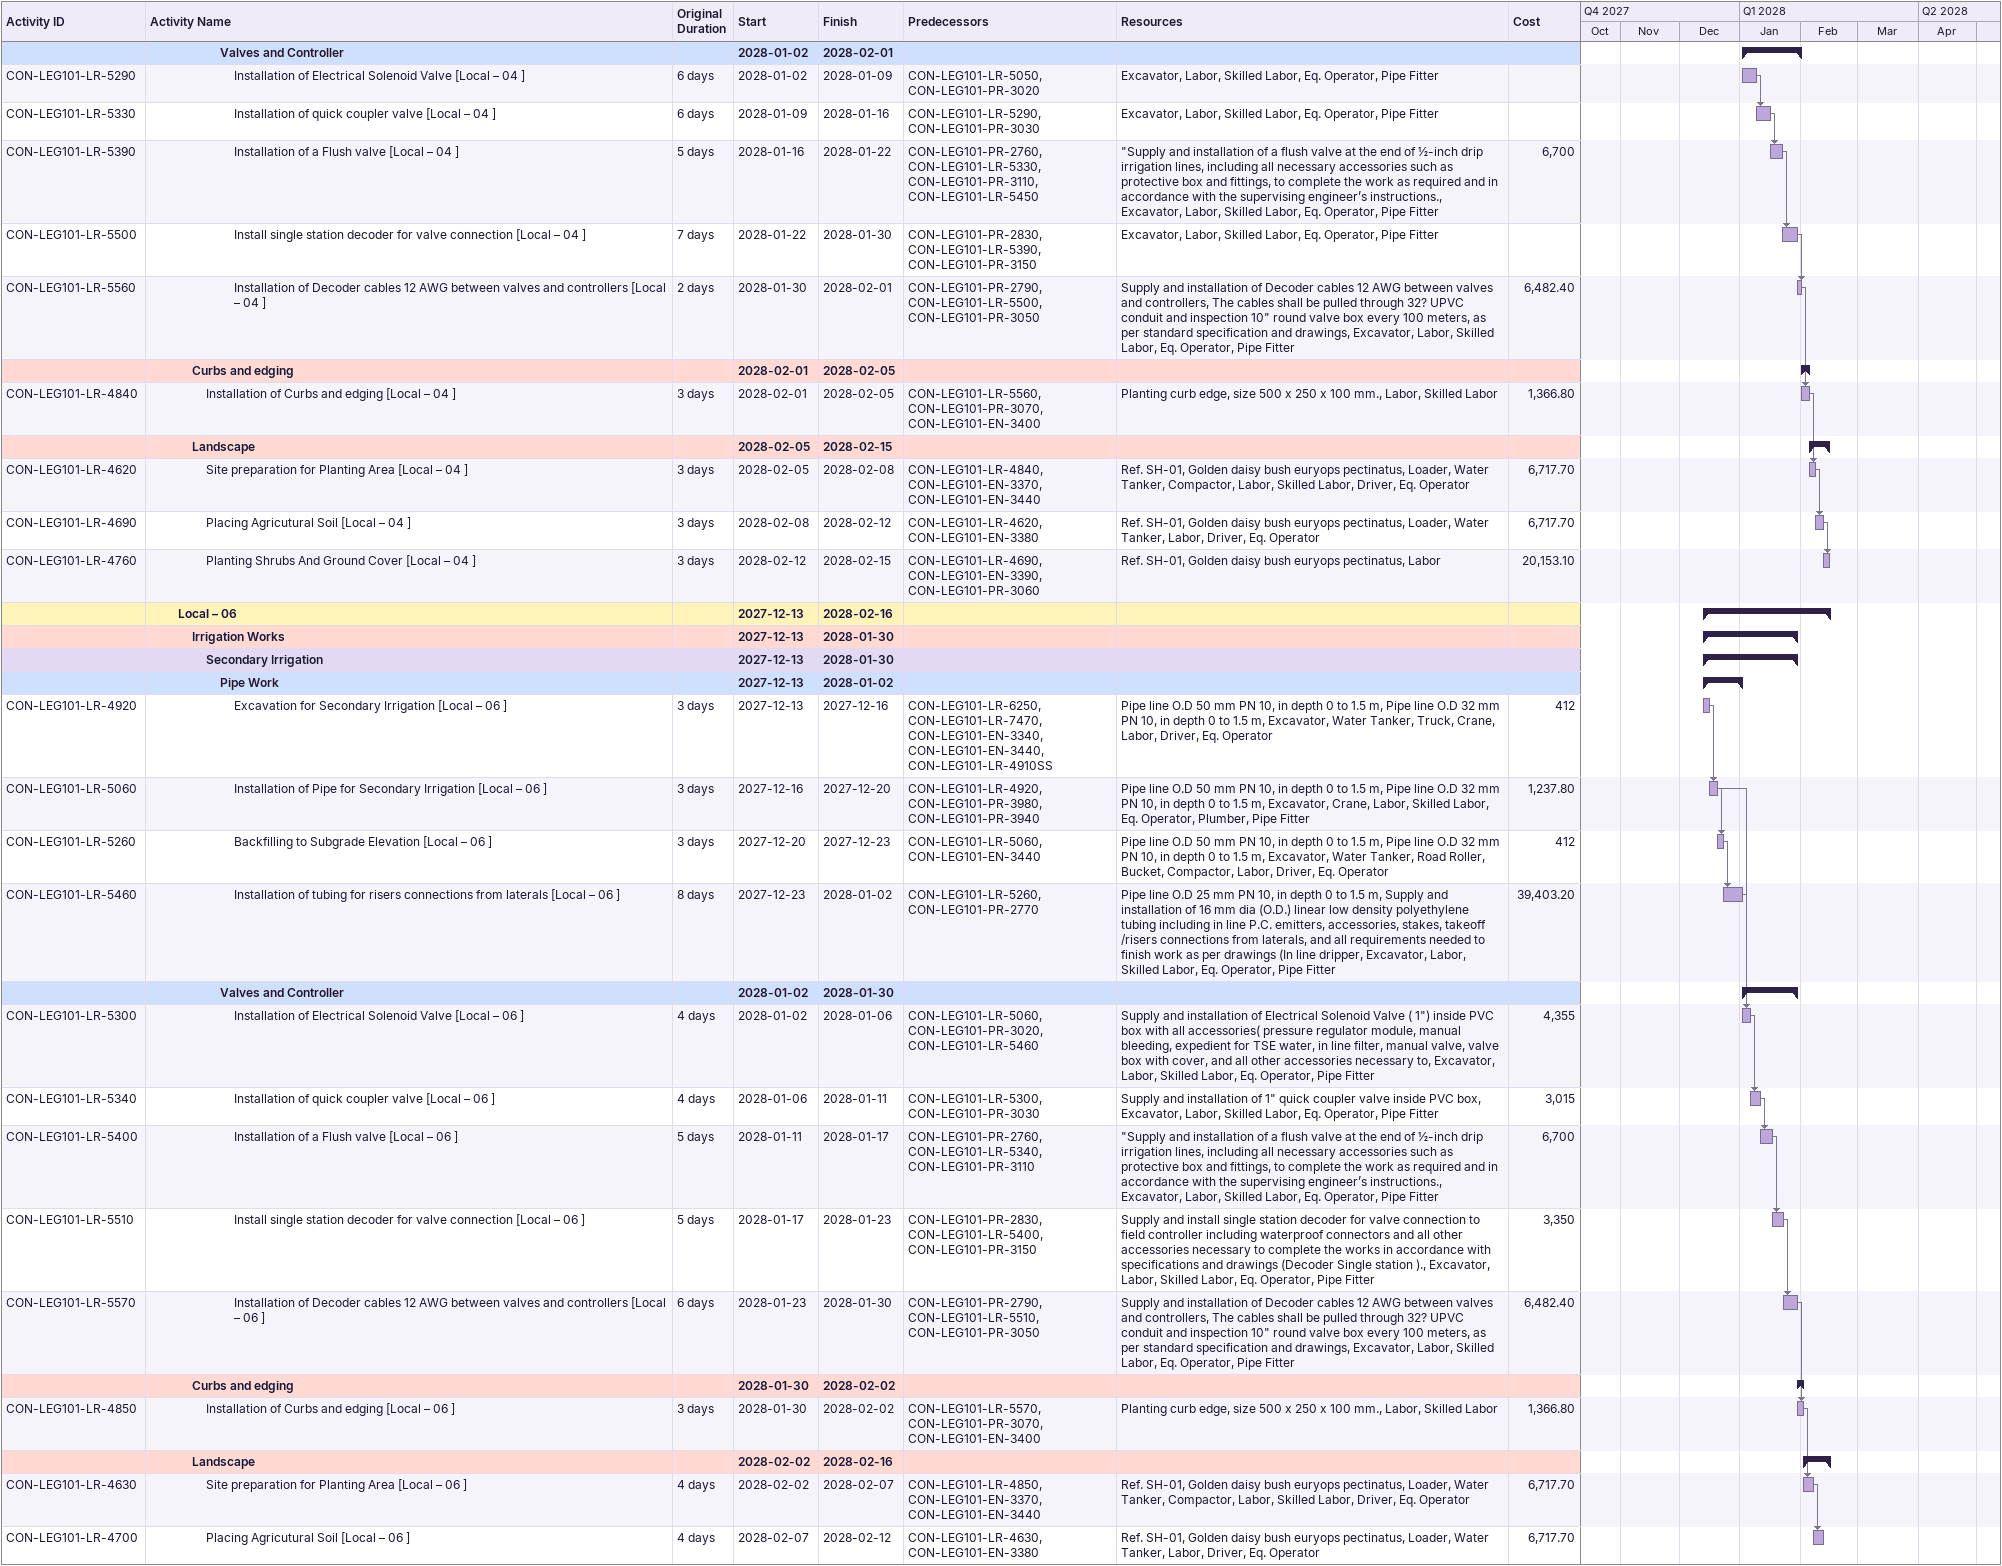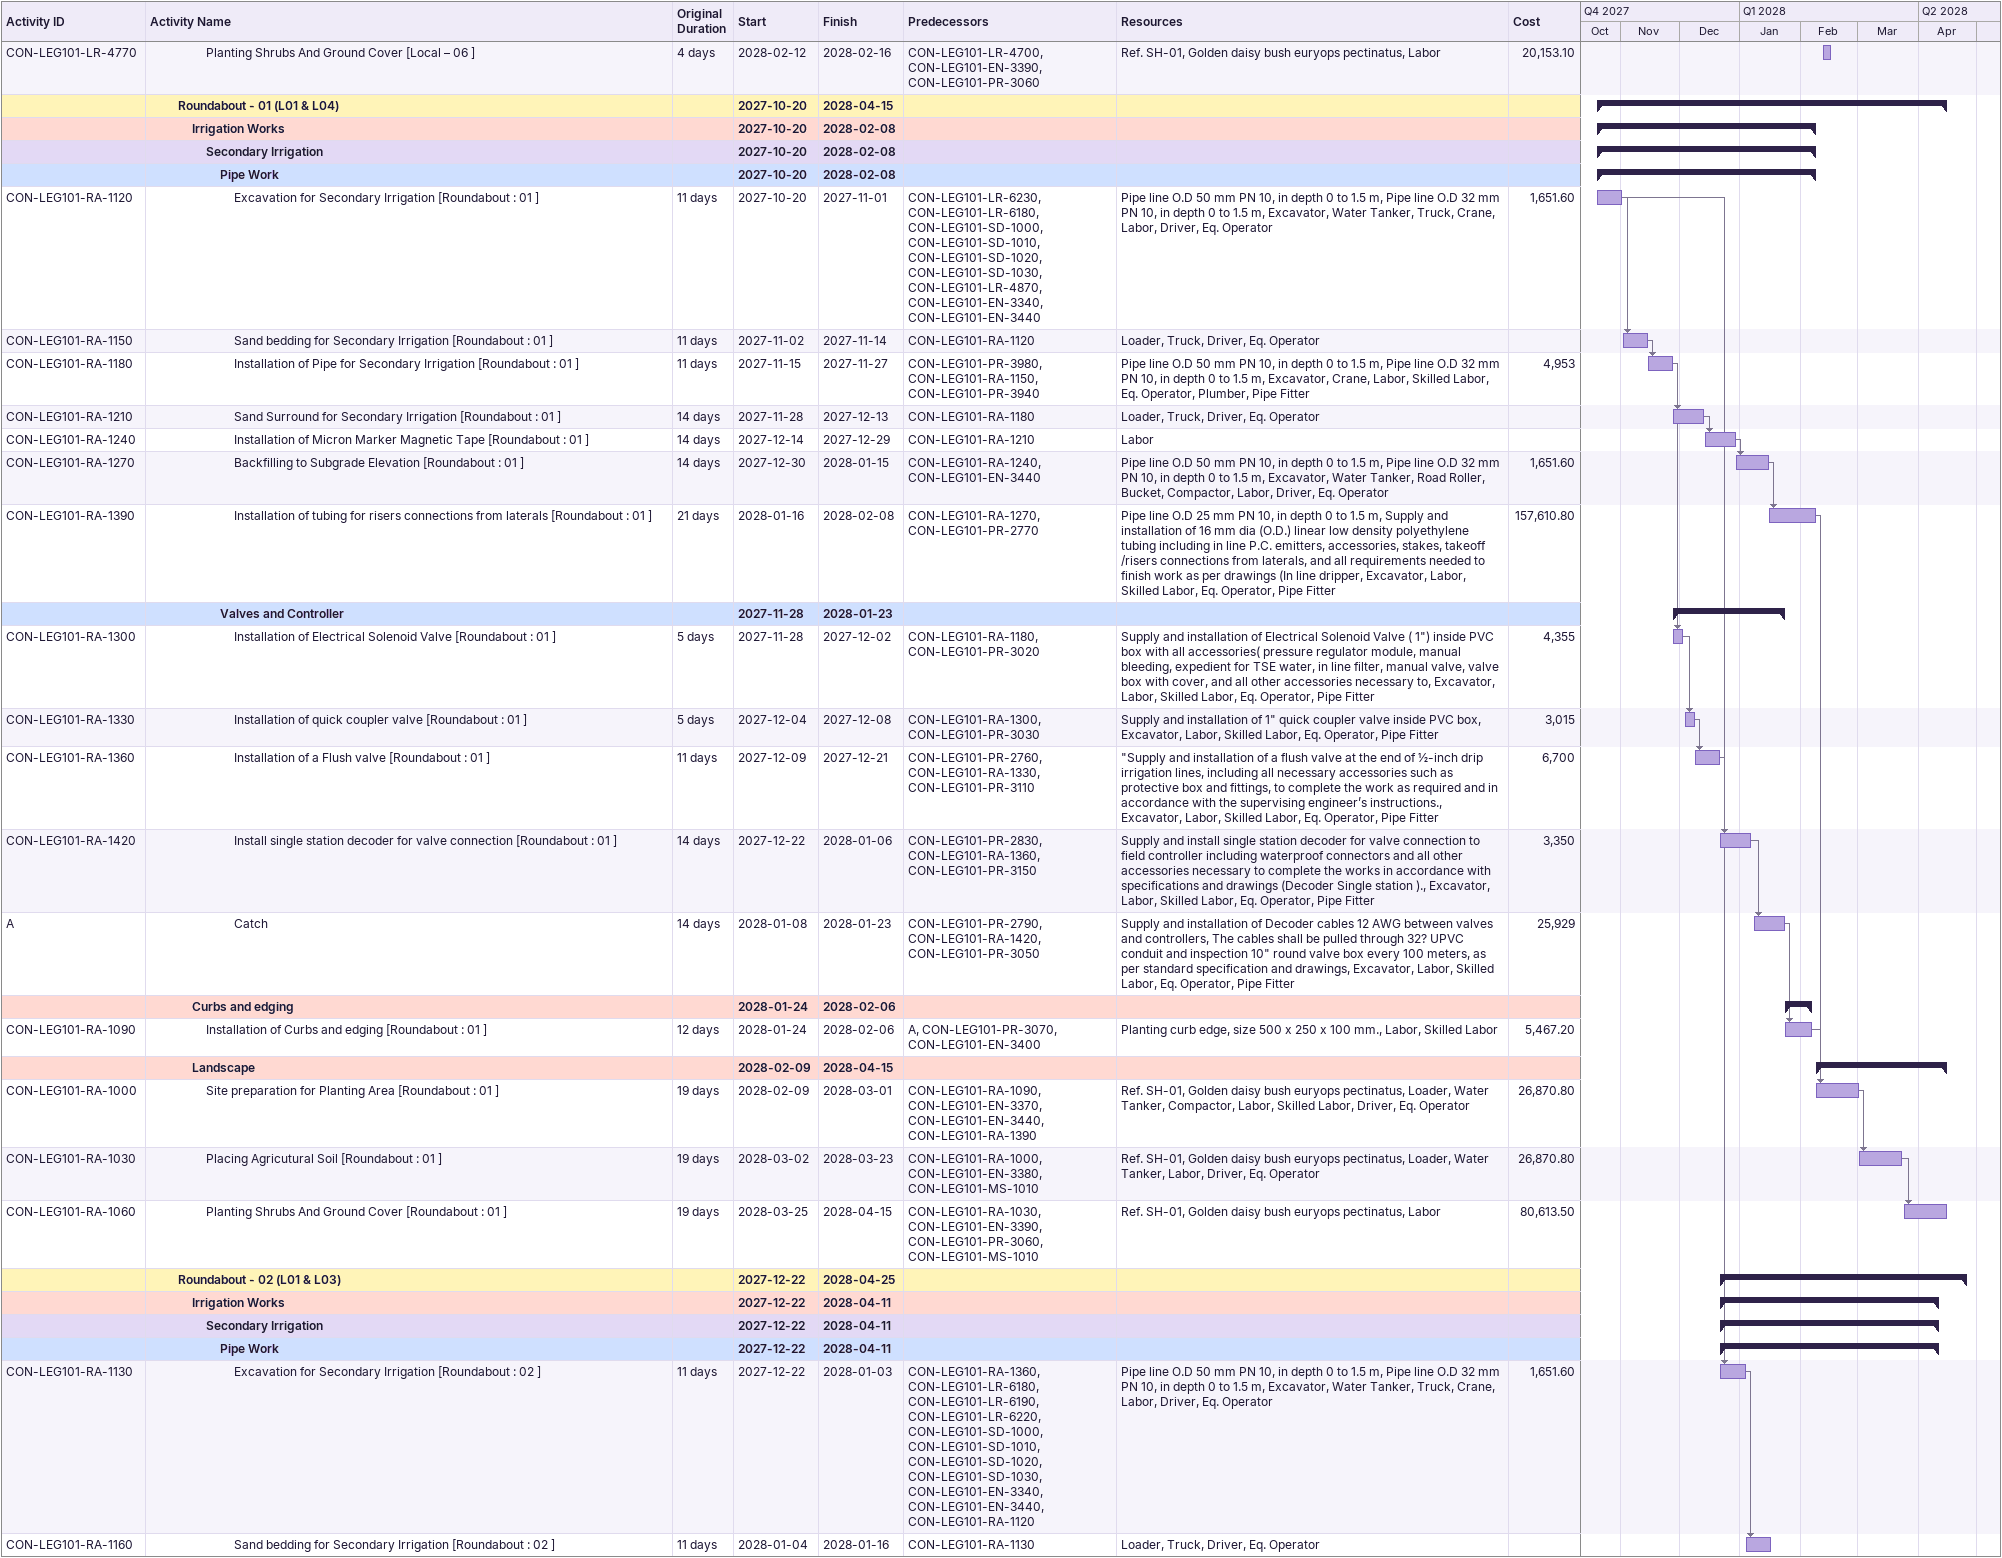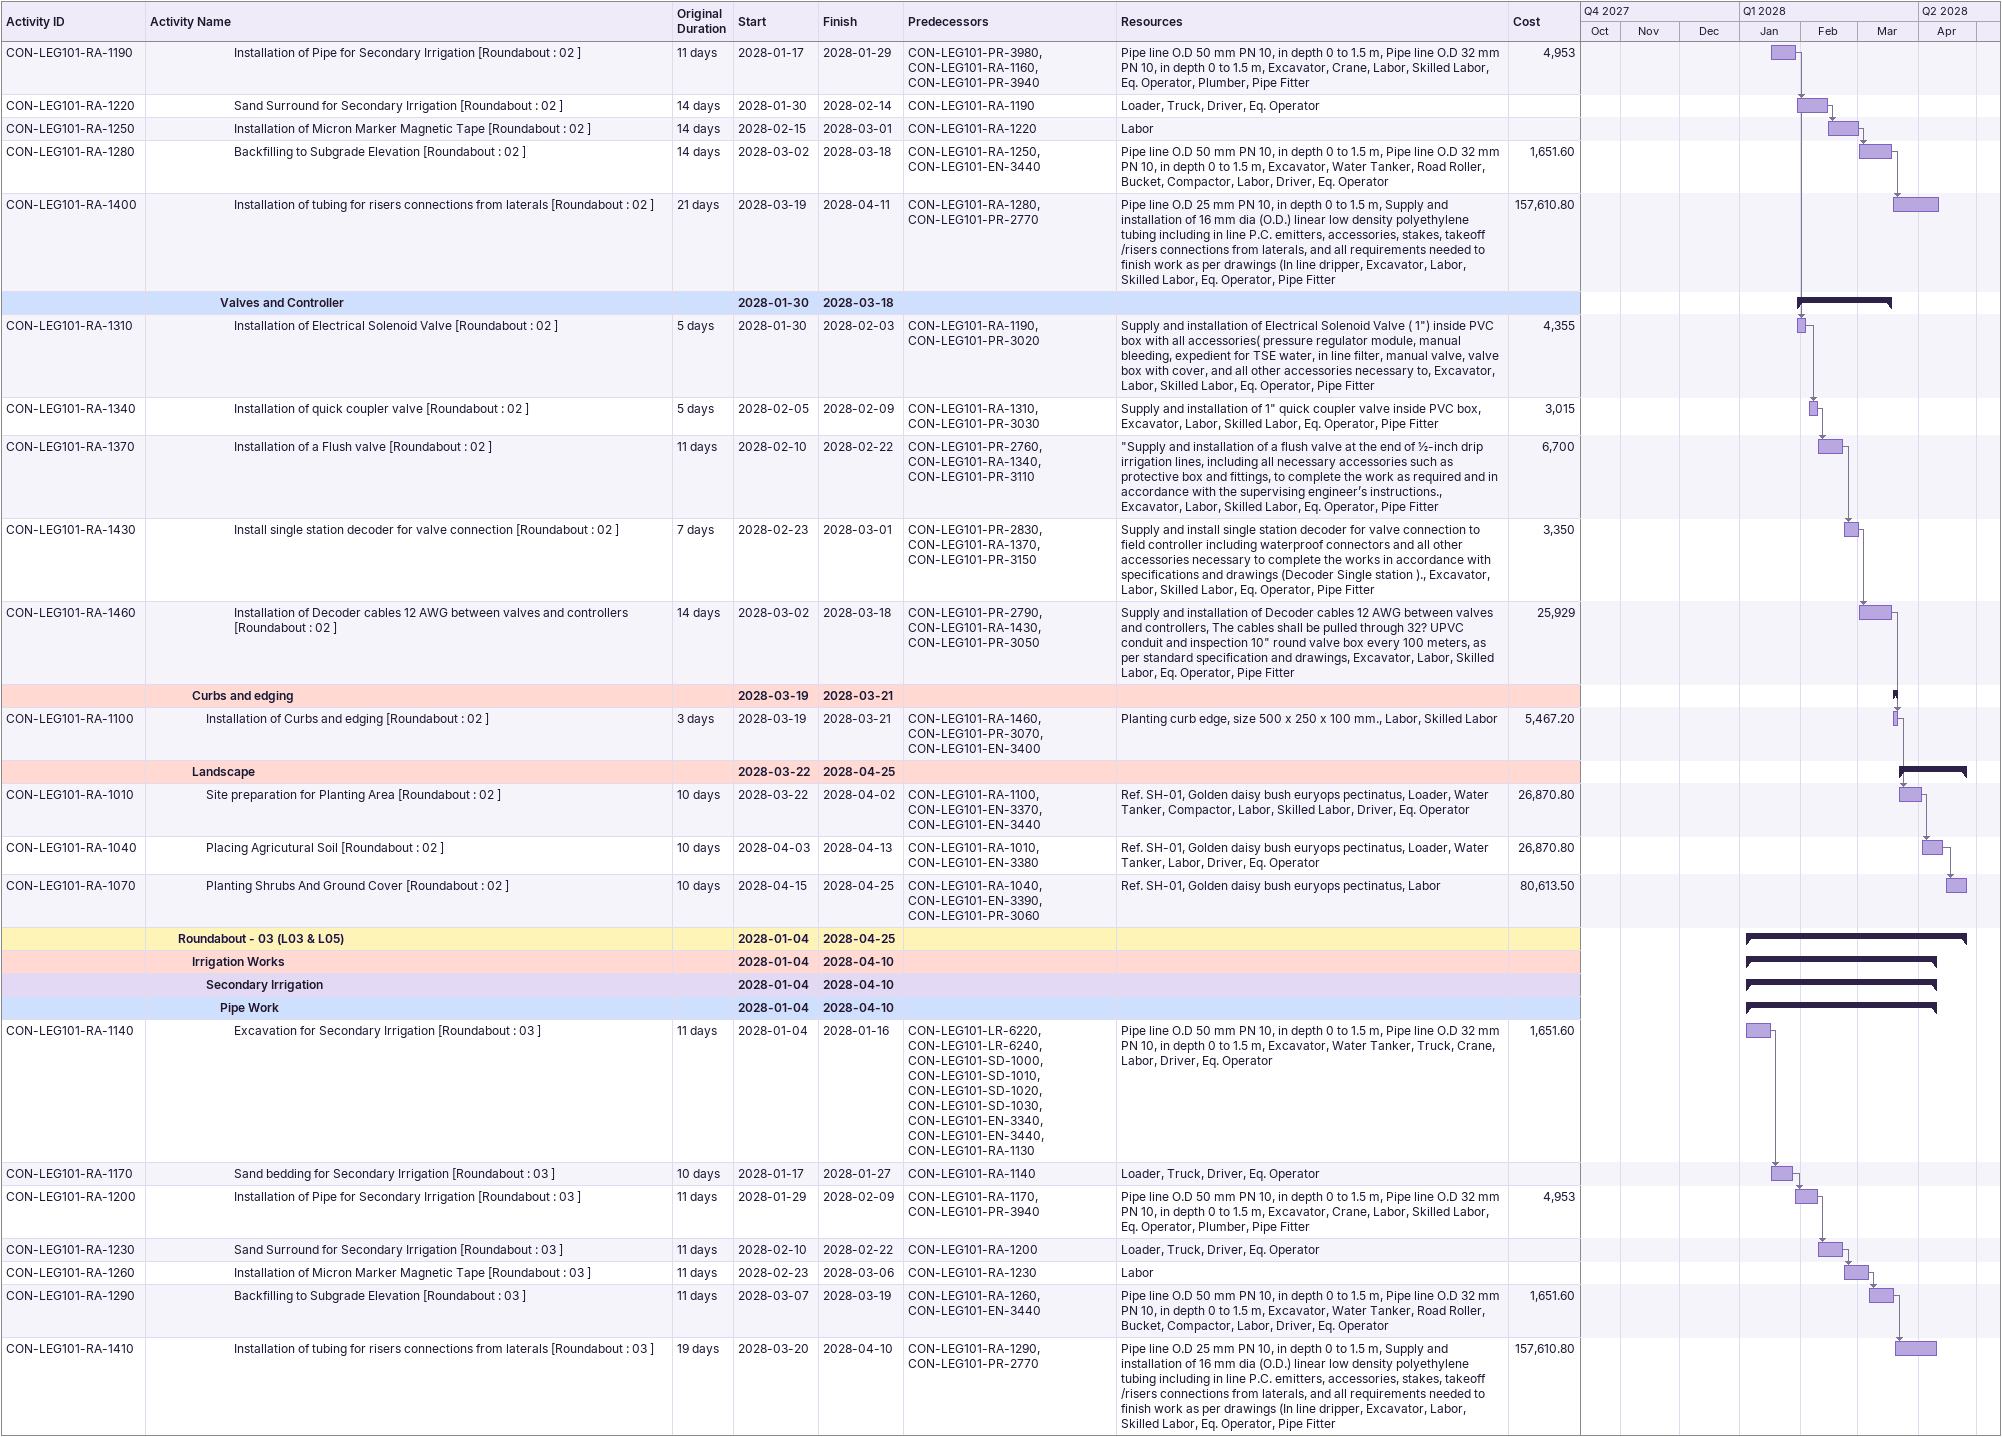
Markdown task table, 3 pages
| ID | Level | Task | Original duration | Start | Finish | Predecessors | Resources | Cost |
|---|---|---|---|---|---|---|---|---|
|  | 6 | **Valves and Controller** |  | 2028-01-02 | 2028-02-01 |  |  |  |
| CON-LEG101-LR-5290 | 7 | Installation of Electrical Solenoid Valve [Local – 04 ] | 6d | 2028-01-02 | 2028-01-09 | CON-LEG101-LR-5050, CON-LEG101-PR-3020 | Excavator, Labor, Skilled Labor, Eq. Operator, Pipe Fitter |  |
| CON-LEG101-LR-5330 | 7 | Installation of quick coupler valve [Local – 04 ] | 6d | 2028-01-09 | 2028-01-16 | CON-LEG101-LR-5290, CON-LEG101-PR-3030 | Excavator, Labor, Skilled Labor, Eq. Operator, Pipe Fitter |  |
| CON-LEG101-LR-5390 | 7 | Installation of a Flush valve [Local – 04 ] | 5d | 2028-01-16 | 2028-01-22 | CON-LEG101-PR-2760, CON-LEG101-LR-5330, CON-LEG101-PR-3110, CON-LEG101-LR-5450 | "Supply and installation of a flush valve at the end of ½-inch drip irrigation lines, including all necessary accessories such as protective box and fittings, to complete the work as required and in accordance with the supervising engineer’s instructions., Excavator, Labor, Skilled Labor, Eq. Operator, Pipe Fitter | 6700 |
| CON-LEG101-LR-5500 | 7 | Install single station decoder for valve connection [Local – 04 ] | 7d | 2028-01-22 | 2028-01-30 | CON-LEG101-PR-2830, CON-LEG101-LR-5390, CON-LEG101-PR-3150 | Excavator, Labor, Skilled Labor, Eq. Operator, Pipe Fitter |  |
| CON-LEG101-LR-5560 | 7 | Installation of Decoder cables 12 AWG between valves and controllers [Local – 04 ] | 2d | 2028-01-30 | 2028-02-01 | CON-LEG101-PR-2790, CON-LEG101-LR-5500, CON-LEG101-PR-3050 | Supply and installation of Decoder cables 12 AWG between valves and controllers, The cables shall be pulled through 32? UPVC conduit and inspection 10" round valve box every 100 meters, as per standard specification and drawings, Excavator, Labor, Skilled Labor, Eq. Operator, Pipe Fitter | 6482.40 |
|  | 4 | **Curbs and edging** |  | 2028-02-01 | 2028-02-05 |  |  |  |
| CON-LEG101-LR-4840 | 5 | Installation of Curbs and edging [Local – 04 ] | 3d | 2028-02-01 | 2028-02-05 | CON-LEG101-LR-5560, CON-LEG101-PR-3070, CON-LEG101-EN-3400 | Planting curb edge, size 500 x 250 x 100 mm., Labor, Skilled Labor | 1366.80 |
|  | 4 | **Landscape** |  | 2028-02-05 | 2028-02-15 |  |  |  |
| CON-LEG101-LR-4620 | 5 | Site preparation for Planting Area [Local – 04 ] | 3d | 2028-02-05 | 2028-02-08 | CON-LEG101-LR-4840, CON-LEG101-EN-3370, CON-LEG101-EN-3440 | Ref. SH-01, Golden daisy bush euryops pectinatus, Loader, Water Tanker, Compactor, Labor, Skilled Labor, Driver, Eq. Operator | 6717.70 |
| CON-LEG101-LR-4690 | 5 | Placing Agricutural Soil [Local – 04 ] | 3d | 2028-02-08 | 2028-02-12 | CON-LEG101-LR-4620, CON-LEG101-EN-3380 | Ref. SH-01, Golden daisy bush euryops pectinatus, Loader, Water Tanker, Labor, Driver, Eq. Operator | 6717.70 |
| CON-LEG101-LR-4760 | 5 | Planting Shrubs And Ground Cover [Local – 04 ] | 3d | 2028-02-12 | 2028-02-15 | CON-LEG101-LR-4690, CON-LEG101-EN-3390, CON-LEG101-PR-3060 | Ref. SH-01, Golden daisy bush euryops pectinatus, Labor | 20153.10 |
|  | 3 | **Local – 06** |  | 2027-12-13 | 2028-02-16 |  |  |  |
|  | 4 | **Irrigation Works** |  | 2027-12-13 | 2028-01-30 |  |  |  |
|  | 5 | **Secondary Irrigation** |  | 2027-12-13 | 2028-01-30 |  |  |  |
|  | 6 | **Pipe Work** |  | 2027-12-13 | 2028-01-02 |  |  |  |
| CON-LEG101-LR-4920 | 7 | Excavation for Secondary Irrigation [Local – 06 ] | 3d | 2027-12-13 | 2027-12-16 | CON-LEG101-LR-6250, CON-LEG101-LR-7470, CON-LEG101-EN-3340, CON-LEG101-EN-3440, CON-LEG101-LR-4910SS | Pipe line O.D 50 mm PN 10, in depth 0 to 1.5 m, Pipe line O.D 32 mm PN 10, in depth 0 to 1.5 m, Excavator, Water Tanker, Truck, Crane, Labor, Driver, Eq. Operator | 412 |
| CON-LEG101-LR-5060 | 7 | Installation of Pipe for Secondary Irrigation [Local – 06 ] | 3d | 2027-12-16 | 2027-12-20 | CON-LEG101-LR-4920, CON-LEG101-PR-3980, CON-LEG101-PR-3940 | Pipe line O.D 50 mm PN 10, in depth 0 to 1.5 m, Pipe line O.D 32 mm PN 10, in depth 0 to 1.5 m, Excavator, Crane, Labor, Skilled Labor, Eq. Operator, Plumber, Pipe Fitter | 1237.80 |
| CON-LEG101-LR-5260 | 7 | Backfilling to Subgrade Elevation [Local – 06 ] | 3d | 2027-12-20 | 2027-12-23 | CON-LEG101-LR-5060, CON-LEG101-EN-3440 | Pipe line O.D 50 mm PN 10, in depth 0 to 1.5 m, Pipe line O.D 32 mm PN 10, in depth 0 to 1.5 m, Excavator, Water Tanker, Road Roller, Bucket, Compactor, Labor, Driver, Eq. Operator | 412 |
| CON-LEG101-LR-5460 | 7 | Installation of tubing for risers connections from laterals [Local – 06 ] | 8d | 2027-12-23 | 2028-01-02 | CON-LEG101-LR-5260, CON-LEG101-PR-2770 | Pipe line O.D 25 mm PN 10, in depth 0 to 1.5 m, Supply and installation of 16 mm dia (O.D.) linear low density polyethylene tubing including in line P.C. emitters, accessories, stakes, takeoff /risers connections from laterals, and all requirements needed to finish work as per drawings (In line dripper, Excavator, Labor, Skilled Labor, Eq. Operator, Pipe Fitter | 39403.20 |
|  | 6 | **Valves and Controller** |  | 2028-01-02 | 2028-01-30 |  |  |  |
| CON-LEG101-LR-5300 | 7 | Installation of Electrical Solenoid Valve [Local – 06 ] | 4d | 2028-01-02 | 2028-01-06 | CON-LEG101-LR-5060, CON-LEG101-PR-3020, CON-LEG101-LR-5460 | Supply and installation of Electrical Solenoid Valve ( 1") inside PVC box with all accessories( pressure regulator module, manual bleeding, expedient for TSE water, in line filter, manual valve, valve box with cover, and all other accessories necessary to, Excavator, Labor, Skilled Labor, Eq. Operator, Pipe Fitter | 4355 |
| CON-LEG101-LR-5340 | 7 | Installation of quick coupler valve [Local – 06 ] | 4d | 2028-01-06 | 2028-01-11 | CON-LEG101-LR-5300, CON-LEG101-PR-3030 | Supply and installation of 1" quick coupler valve inside PVC box, Excavator, Labor, Skilled Labor, Eq. Operator, Pipe Fitter | 3015 |
| CON-LEG101-LR-5400 | 7 | Installation of a Flush valve [Local – 06 ] | 5d | 2028-01-11 | 2028-01-17 | CON-LEG101-PR-2760, CON-LEG101-LR-5340, CON-LEG101-PR-3110 | "Supply and installation of a flush valve at the end of ½-inch drip irrigation lines, including all necessary accessories such as protective box and fittings, to complete the work as required and in accordance with the supervising engineer’s instructions., Excavator, Labor, Skilled Labor, Eq. Operator, Pipe Fitter | 6700 |
| CON-LEG101-LR-5510 | 7 | Install single station decoder for valve connection [Local – 06 ] | 5d | 2028-01-17 | 2028-01-23 | CON-LEG101-PR-2830, CON-LEG101-LR-5400, CON-LEG101-PR-3150 | Supply and install single station decoder for valve connection to field controller including waterproof connectors and all other accessories necessary to complete the works in accordance with specifications and drawings (Decoder Single station )., Excavator, Labor, Skilled Labor, Eq. Operator, Pipe Fitter | 3350 |
| CON-LEG101-LR-5570 | 7 | Installation of Decoder cables 12 AWG between valves and controllers [Local – 06 ] | 6d | 2028-01-23 | 2028-01-30 | CON-LEG101-PR-2790, CON-LEG101-LR-5510, CON-LEG101-PR-3050 | Supply and installation of Decoder cables 12 AWG between valves and controllers, The cables shall be pulled through 32? UPVC conduit and inspection 10" round valve box every 100 meters, as per standard specification and drawings, Excavator, Labor, Skilled Labor, Eq. Operator, Pipe Fitter | 6482.40 |
|  | 4 | **Curbs and edging** |  | 2028-01-30 | 2028-02-02 |  |  |  |
| CON-LEG101-LR-4850 | 5 | Installation of Curbs and edging [Local – 06 ] | 3d | 2028-01-30 | 2028-02-02 | CON-LEG101-LR-5570, CON-LEG101-PR-3070, CON-LEG101-EN-3400 | Planting curb edge, size 500 x 250 x 100 mm., Labor, Skilled Labor | 1366.80 |
|  | 4 | **Landscape** |  | 2028-02-02 | 2028-02-16 |  |  |  |
| CON-LEG101-LR-4630 | 5 | Site preparation for Planting Area [Local – 06 ] | 4d | 2028-02-02 | 2028-02-07 | CON-LEG101-LR-4850, CON-LEG101-EN-3370, CON-LEG101-EN-3440 | Ref. SH-01, Golden daisy bush euryops pectinatus, Loader, Water Tanker, Compactor, Labor, Skilled Labor, Driver, Eq. Operator | 6717.70 |
| CON-LEG101-LR-4700 | 5 | Placing Agricutural Soil [Local – 06 ] | 4d | 2028-02-07 | 2028-02-12 | CON-LEG101-LR-4630, CON-LEG101-EN-3380 | Ref. SH-01, Golden daisy bush euryops pectinatus, Loader, Water Tanker, Labor, Driver, Eq. Operator | 6717.70 |
| CON-LEG101-LR-4770 | 5 | Planting Shrubs And Ground Cover [Local – 06 ] | 4d | 2028-02-12 | 2028-02-16 | CON-LEG101-LR-4700, CON-LEG101-EN-3390, CON-LEG101-PR-3060 | Ref. SH-01, Golden daisy bush euryops pectinatus, Labor | 20153.10 |
|  | 3 | **Roundabout - 01 (L01 & L04)** |  | 2027-10-20 | 2028-04-15 |  |  |  |
|  | 4 | **Irrigation Works** |  | 2027-10-20 | 2028-02-08 |  |  |  |
|  | 5 | **Secondary Irrigation** |  | 2027-10-20 | 2028-02-08 |  |  |  |
|  | 6 | **Pipe Work** |  | 2027-10-20 | 2028-02-08 |  |  |  |
| CON-LEG101-RA-1120 | 7 | Excavation for Secondary Irrigation [Roundabout : 01 ] | 11d | 2027-10-20 | 2027-11-01 | CON-LEG101-LR-6230, CON-LEG101-LR-6180, CON-LEG101-SD-1000, CON-LEG101-SD-1010, CON-LEG101-SD-1020, CON-LEG101-SD-1030, CON-LEG101-LR-4870, CON-LEG101-EN-3340, CON-LEG101-EN-3440 | Pipe line O.D 50 mm PN 10, in depth 0 to 1.5 m, Pipe line O.D 32 mm PN 10, in depth 0 to 1.5 m, Excavator, Water Tanker, Truck, Crane, Labor, Driver, Eq. Operator | 1651.60 |
| CON-LEG101-RA-1150 | 7 | Sand bedding for Secondary Irrigation [Roundabout : 01 ] | 11d | 2027-11-02 | 2027-11-14 | CON-LEG101-RA-1120 | Loader, Truck, Driver, Eq. Operator |  |
| CON-LEG101-RA-1180 | 7 | Installation of Pipe for Secondary Irrigation [Roundabout : 01 ] | 11d | 2027-11-15 | 2027-11-27 | CON-LEG101-PR-3980, CON-LEG101-RA-1150, CON-LEG101-PR-3940 | Pipe line O.D 50 mm PN 10, in depth 0 to 1.5 m, Pipe line O.D 32 mm PN 10, in depth 0 to 1.5 m, Excavator, Crane, Labor, Skilled Labor, Eq. Operator, Plumber, Pipe Fitter | 4953 |
| CON-LEG101-RA-1210 | 7 | Sand Surround for Secondary Irrigation [Roundabout : 01 ] | 14d | 2027-11-28 | 2027-12-13 | CON-LEG101-RA-1180 | Loader, Truck, Driver, Eq. Operator |  |
| CON-LEG101-RA-1240 | 7 | Installation of Micron Marker Magnetic Tape [Roundabout : 01 ] | 14d | 2027-12-14 | 2027-12-29 | CON-LEG101-RA-1210 | Labor |  |
| CON-LEG101-RA-1270 | 7 | Backfilling to Subgrade Elevation [Roundabout : 01 ] | 14d | 2027-12-30 | 2028-01-15 | CON-LEG101-RA-1240, CON-LEG101-EN-3440 | Pipe line O.D 50 mm PN 10, in depth 0 to 1.5 m, Pipe line O.D 32 mm PN 10, in depth 0 to 1.5 m, Excavator, Water Tanker, Road Roller, Bucket, Compactor, Labor, Driver, Eq. Operator | 1651.60 |
| CON-LEG101-RA-1390 | 7 | Installation of tubing for risers connections from laterals [Roundabout : 01 ] | 21d | 2028-01-16 | 2028-02-08 | CON-LEG101-RA-1270, CON-LEG101-PR-2770 | Pipe line O.D 25 mm PN 10, in depth 0 to 1.5 m, Supply and installation of 16 mm dia (O.D.) linear low density polyethylene tubing including in line P.C. emitters, accessories, stakes, takeoff /risers connections from laterals, and all requirements needed to finish work as per drawings (In line dripper, Excavator, Labor, Skilled Labor, Eq. Operator, Pipe Fitter | 157610.80 |
|  | 6 | **Valves and Controller** |  | 2027-11-28 | 2028-01-23 |  |  |  |
| CON-LEG101-RA-1300 | 7 | Installation of Electrical Solenoid Valve [Roundabout : 01 ] | 5d | 2027-11-28 | 2027-12-02 | CON-LEG101-RA-1180, CON-LEG101-PR-3020 | Supply and installation of Electrical Solenoid Valve ( 1") inside PVC box with all accessories( pressure regulator module, manual bleeding, expedient for TSE water, in line filter, manual valve, valve box with cover, and all other accessories necessary to, Excavator, Labor, Skilled Labor, Eq. Operator, Pipe Fitter | 4355 |
| CON-LEG101-RA-1330 | 7 | Installation of quick coupler valve [Roundabout : 01 ] | 5d | 2027-12-04 | 2027-12-08 | CON-LEG101-RA-1300, CON-LEG101-PR-3030 | Supply and installation of 1" quick coupler valve inside PVC box, Excavator, Labor, Skilled Labor, Eq. Operator, Pipe Fitter | 3015 |
| CON-LEG101-RA-1360 | 7 | Installation of a Flush valve [Roundabout : 01 ] | 11d | 2027-12-09 | 2027-12-21 | CON-LEG101-PR-2760, CON-LEG101-RA-1330, CON-LEG101-PR-3110 | "Supply and installation of a flush valve at the end of ½-inch drip irrigation lines, including all necessary accessories such as protective box and fittings, to complete the work as required and in accordance with the supervising engineer’s instructions., Excavator, Labor, Skilled Labor, Eq. Operator, Pipe Fitter | 6700 |
| CON-LEG101-RA-1420 | 7 | Install single station decoder for valve connection [Roundabout : 01 ] | 14d | 2027-12-22 | 2028-01-06 | CON-LEG101-PR-2830, CON-LEG101-RA-1360, CON-LEG101-PR-3150 | Supply and install single station decoder for valve connection to field controller including waterproof connectors and all other accessories necessary to complete the works in accordance with specifications and drawings (Decoder Single station )., Excavator, Labor, Skilled Labor, Eq. Operator, Pipe Fitter | 3350 |
| A | 7 | Catch | 14d | 2028-01-08 | 2028-01-23 | CON-LEG101-PR-2790, CON-LEG101-RA-1420, CON-LEG101-PR-3050 | Supply and installation of Decoder cables 12 AWG between valves and controllers, The cables shall be pulled through 32? UPVC conduit and inspection 10" round valve box every 100 meters, as per standard specification and drawings, Excavator, Labor, Skilled Labor, Eq. Operator, Pipe Fitter | 25929 |
|  | 4 | **Curbs and edging** |  | 2028-01-24 | 2028-02-06 |  |  |  |
| CON-LEG101-RA-1090 | 5 | Installation of Curbs and edging [Roundabout : 01 ] | 12d | 2028-01-24 | 2028-02-06 | A, CON-LEG101-PR-3070, CON-LEG101-EN-3400 | Planting curb edge, size 500 x 250 x 100 mm., Labor, Skilled Labor | 5467.20 |
|  | 4 | **Landscape** |  | 2028-02-09 | 2028-04-15 |  |  |  |
| CON-LEG101-RA-1000 | 5 | Site preparation for Planting Area [Roundabout : 01 ] | 19d | 2028-02-09 | 2028-03-01 | CON-LEG101-RA-1090, CON-LEG101-EN-3370, CON-LEG101-EN-3440, CON-LEG101-RA-1390 | Ref. SH-01, Golden daisy bush euryops pectinatus, Loader, Water Tanker, Compactor, Labor, Skilled Labor, Driver, Eq. Operator | 26870.80 |
| CON-LEG101-RA-1030 | 5 | Placing Agricutural Soil [Roundabout : 01 ] | 19d | 2028-03-02 | 2028-03-23 | CON-LEG101-RA-1000, CON-LEG101-EN-3380, CON-LEG101-MS-1010 | Ref. SH-01, Golden daisy bush euryops pectinatus, Loader, Water Tanker, Labor, Driver, Eq. Operator | 26870.80 |
| CON-LEG101-RA-1060 | 5 | Planting Shrubs And Ground Cover [Roundabout : 01 ] | 19d | 2028-03-25 | 2028-04-15 | CON-LEG101-RA-1030, CON-LEG101-EN-3390, CON-LEG101-PR-3060, CON-LEG101-MS-1010 | Ref. SH-01, Golden daisy bush euryops pectinatus, Labor | 80613.50 |
|  | 3 | **Roundabout - 02 (L01 & L03)** |  | 2027-12-22 | 2028-04-25 |  |  |  |
|  | 4 | **Irrigation Works** |  | 2027-12-22 | 2028-04-11 |  |  |  |
|  | 5 | **Secondary Irrigation** |  | 2027-12-22 | 2028-04-11 |  |  |  |
|  | 6 | **Pipe Work** |  | 2027-12-22 | 2028-04-11 |  |  |  |
| CON-LEG101-RA-1130 | 7 | Excavation for Secondary Irrigation [Roundabout : 02 ] | 11d | 2027-12-22 | 2028-01-03 | CON-LEG101-RA-1360, CON-LEG101-LR-6180, CON-LEG101-LR-6190, CON-LEG101-LR-6220, CON-LEG101-SD-1000, CON-LEG101-SD-1010, CON-LEG101-SD-1020, CON-LEG101-SD-1030, CON-LEG101-EN-3340, CON-LEG101-EN-3440, CON-LEG101-RA-1120 | Pipe line O.D 50 mm PN 10, in depth 0 to 1.5 m, Pipe line O.D 32 mm PN 10, in depth 0 to 1.5 m, Excavator, Water Tanker, Truck, Crane, Labor, Driver, Eq. Operator | 1651.60 |
| CON-LEG101-RA-1160 | 7 | Sand bedding for Secondary Irrigation [Roundabout : 02 ] | 11d | 2028-01-04 | 2028-01-16 | CON-LEG101-RA-1130 | Loader, Truck, Driver, Eq. Operator |  |
| CON-LEG101-RA-1190 | 7 | Installation of Pipe for Secondary Irrigation [Roundabout : 02 ] | 11d | 2028-01-17 | 2028-01-29 | CON-LEG101-PR-3980, CON-LEG101-RA-1160, CON-LEG101-PR-3940 | Pipe line O.D 50 mm PN 10, in depth 0 to 1.5 m, Pipe line O.D 32 mm PN 10, in depth 0 to 1.5 m, Excavator, Crane, Labor, Skilled Labor, Eq. Operator, Plumber, Pipe Fitter | 4953 |
| CON-LEG101-RA-1220 | 7 | Sand Surround for Secondary Irrigation [Roundabout : 02 ] | 14d | 2028-01-30 | 2028-02-14 | CON-LEG101-RA-1190 | Loader, Truck, Driver, Eq. Operator |  |
| CON-LEG101-RA-1250 | 7 | Installation of Micron Marker Magnetic Tape [Roundabout : 02 ] | 14d | 2028-02-15 | 2028-03-01 | CON-LEG101-RA-1220 | Labor |  |
| CON-LEG101-RA-1280 | 7 | Backfilling to Subgrade Elevation [Roundabout : 02 ] | 14d | 2028-03-02 | 2028-03-18 | CON-LEG101-RA-1250, CON-LEG101-EN-3440 | Pipe line O.D 50 mm PN 10, in depth 0 to 1.5 m, Pipe line O.D 32 mm PN 10, in depth 0 to 1.5 m, Excavator, Water Tanker, Road Roller, Bucket, Compactor, Labor, Driver, Eq. Operator | 1651.60 |
| CON-LEG101-RA-1400 | 7 | Installation of tubing for risers connections from laterals [Roundabout : 02 ] | 21d | 2028-03-19 | 2028-04-11 | CON-LEG101-RA-1280, CON-LEG101-PR-2770 | Pipe line O.D 25 mm PN 10, in depth 0 to 1.5 m, Supply and installation of 16 mm dia (O.D.) linear low density polyethylene tubing including in line P.C. emitters, accessories, stakes, takeoff /risers connections from laterals, and all requirements needed to finish work as per drawings (In line dripper, Excavator, Labor, Skilled Labor, Eq. Operator, Pipe Fitter | 157610.80 |
|  | 6 | **Valves and Controller** |  | 2028-01-30 | 2028-03-18 |  |  |  |
| CON-LEG101-RA-1310 | 7 | Installation of Electrical Solenoid Valve [Roundabout : 02 ] | 5d | 2028-01-30 | 2028-02-03 | CON-LEG101-RA-1190, CON-LEG101-PR-3020 | Supply and installation of Electrical Solenoid Valve ( 1") inside PVC box with all accessories( pressure regulator module, manual bleeding, expedient for TSE water, in line filter, manual valve, valve box with cover, and all other accessories necessary to, Excavator, Labor, Skilled Labor, Eq. Operator, Pipe Fitter | 4355 |
| CON-LEG101-RA-1340 | 7 | Installation of quick coupler valve [Roundabout : 02 ] | 5d | 2028-02-05 | 2028-02-09 | CON-LEG101-RA-1310, CON-LEG101-PR-3030 | Supply and installation of 1" quick coupler valve inside PVC box, Excavator, Labor, Skilled Labor, Eq. Operator, Pipe Fitter | 3015 |
| CON-LEG101-RA-1370 | 7 | Installation of a Flush valve [Roundabout : 02 ] | 11d | 2028-02-10 | 2028-02-22 | CON-LEG101-PR-2760, CON-LEG101-RA-1340, CON-LEG101-PR-3110 | "Supply and installation of a flush valve at the end of ½-inch drip irrigation lines, including all necessary accessories such as protective box and fittings, to complete the work as required and in accordance with the supervising engineer’s instructions., Excavator, Labor, Skilled Labor, Eq. Operator, Pipe Fitter | 6700 |
| CON-LEG101-RA-1430 | 7 | Install single station decoder for valve connection [Roundabout : 02 ] | 7d | 2028-02-23 | 2028-03-01 | CON-LEG101-PR-2830, CON-LEG101-RA-1370, CON-LEG101-PR-3150 | Supply and install single station decoder for valve connection to field controller including waterproof connectors and all other accessories necessary to complete the works in accordance with specifications and drawings (Decoder Single station )., Excavator, Labor, Skilled Labor, Eq. Operator, Pipe Fitter | 3350 |
| CON-LEG101-RA-1460 | 7 | Installation of Decoder cables 12 AWG between valves and controllers [Roundabout : 02 ] | 14d | 2028-03-02 | 2028-03-18 | CON-LEG101-PR-2790, CON-LEG101-RA-1430, CON-LEG101-PR-3050 | Supply and installation of Decoder cables 12 AWG between valves and controllers, The cables shall be pulled through 32? UPVC conduit and inspection 10" round valve box every 100 meters, as per standard specification and drawings, Excavator, Labor, Skilled Labor, Eq. Operator, Pipe Fitter | 25929 |
|  | 4 | **Curbs and edging** |  | 2028-03-19 | 2028-03-21 |  |  |  |
| CON-LEG101-RA-1100 | 5 | Installation of Curbs and edging [Roundabout : 02 ] | 3d | 2028-03-19 | 2028-03-21 | CON-LEG101-RA-1460, CON-LEG101-PR-3070, CON-LEG101-EN-3400 | Planting curb edge, size 500 x 250 x 100 mm., Labor, Skilled Labor | 5467.20 |
|  | 4 | **Landscape** |  | 2028-03-22 | 2028-04-25 |  |  |  |
| CON-LEG101-RA-1010 | 5 | Site preparation for Planting Area [Roundabout : 02 ] | 10d | 2028-03-22 | 2028-04-02 | CON-LEG101-RA-1100, CON-LEG101-EN-3370, CON-LEG101-EN-3440 | Ref. SH-01, Golden daisy bush euryops pectinatus, Loader, Water Tanker, Compactor, Labor, Skilled Labor, Driver, Eq. Operator | 26870.80 |
| CON-LEG101-RA-1040 | 5 | Placing Agricutural Soil [Roundabout : 02 ] | 10d | 2028-04-03 | 2028-04-13 | CON-LEG101-RA-1010, CON-LEG101-EN-3380 | Ref. SH-01, Golden daisy bush euryops pectinatus, Loader, Water Tanker, Labor, Driver, Eq. Operator | 26870.80 |
| CON-LEG101-RA-1070 | 5 | Planting Shrubs And Ground Cover [Roundabout : 02 ] | 10d | 2028-04-15 | 2028-04-25 | CON-LEG101-RA-1040, CON-LEG101-EN-3390, CON-LEG101-PR-3060 | Ref. SH-01, Golden daisy bush euryops pectinatus, Labor | 80613.50 |
|  | 3 | **Roundabout - 03 (L03 & L05)** |  | 2028-01-04 | 2028-04-25 |  |  |  |
|  | 4 | **Irrigation Works** |  | 2028-01-04 | 2028-04-10 |  |  |  |
|  | 5 | **Secondary Irrigation** |  | 2028-01-04 | 2028-04-10 |  |  |  |
|  | 6 | **Pipe Work** |  | 2028-01-04 | 2028-04-10 |  |  |  |
| CON-LEG101-RA-1140 | 7 | Excavation for Secondary Irrigation [Roundabout : 03 ] | 11d | 2028-01-04 | 2028-01-16 | CON-LEG101-LR-6220, CON-LEG101-LR-6240, CON-LEG101-SD-1000, CON-LEG101-SD-1010, CON-LEG101-SD-1020, CON-LEG101-SD-1030, CON-LEG101-EN-3340, CON-LEG101-EN-3440, CON-LEG101-RA-1130 | Pipe line O.D 50 mm PN 10, in depth 0 to 1.5 m, Pipe line O.D 32 mm PN 10, in depth 0 to 1.5 m, Excavator, Water Tanker, Truck, Crane, Labor, Driver, Eq. Operator | 1651.60 |
| CON-LEG101-RA-1170 | 7 | Sand bedding for Secondary Irrigation [Roundabout : 03 ] | 10d | 2028-01-17 | 2028-01-27 | CON-LEG101-RA-1140 | Loader, Truck, Driver, Eq. Operator |  |
| CON-LEG101-RA-1200 | 7 | Installation of Pipe for Secondary Irrigation [Roundabout : 03 ] | 11d | 2028-01-29 | 2028-02-09 | CON-LEG101-RA-1170, CON-LEG101-PR-3940 | Pipe line O.D 50 mm PN 10, in depth 0 to 1.5 m, Pipe line O.D 32 mm PN 10, in depth 0 to 1.5 m, Excavator, Crane, Labor, Skilled Labor, Eq. Operator, Plumber, Pipe Fitter | 4953 |
| CON-LEG101-RA-1230 | 7 | Sand Surround for Secondary Irrigation [Roundabout : 03 ] | 11d | 2028-02-10 | 2028-02-22 | CON-LEG101-RA-1200 | Loader, Truck, Driver, Eq. Operator |  |
| CON-LEG101-RA-1260 | 7 | Installation of Micron Marker Magnetic Tape [Roundabout : 03 ] | 11d | 2028-02-23 | 2028-03-06 | CON-LEG101-RA-1230 | Labor |  |
| CON-LEG101-RA-1290 | 7 | Backfilling to Subgrade Elevation [Roundabout : 03 ] | 11d | 2028-03-07 | 2028-03-19 | CON-LEG101-RA-1260, CON-LEG101-EN-3440 | Pipe line O.D 50 mm PN 10, in depth 0 to 1.5 m, Pipe line O.D 32 mm PN 10, in depth 0 to 1.5 m, Excavator, Water Tanker, Road Roller, Bucket, Compactor, Labor, Driver, Eq. Operator | 1651.60 |
| CON-LEG101-RA-1410 | 7 | Installation of tubing for risers connections from laterals [Roundabout : 03 ] | 19d | 2028-03-20 | 2028-04-10 | CON-LEG101-RA-1290, CON-LEG101-PR-2770 | Pipe line O.D 25 mm PN 10, in depth 0 to 1.5 m, Supply and installation of 16 mm dia (O.D.) linear low density polyethylene tubing including in line P.C. emitters, accessories, stakes, takeoff /risers connections from laterals, and all requirements needed to finish work as per drawings (In line dripper, Excavator, Labor, Skilled Labor, Eq. Operator, Pipe Fitter | 157610.80 |
